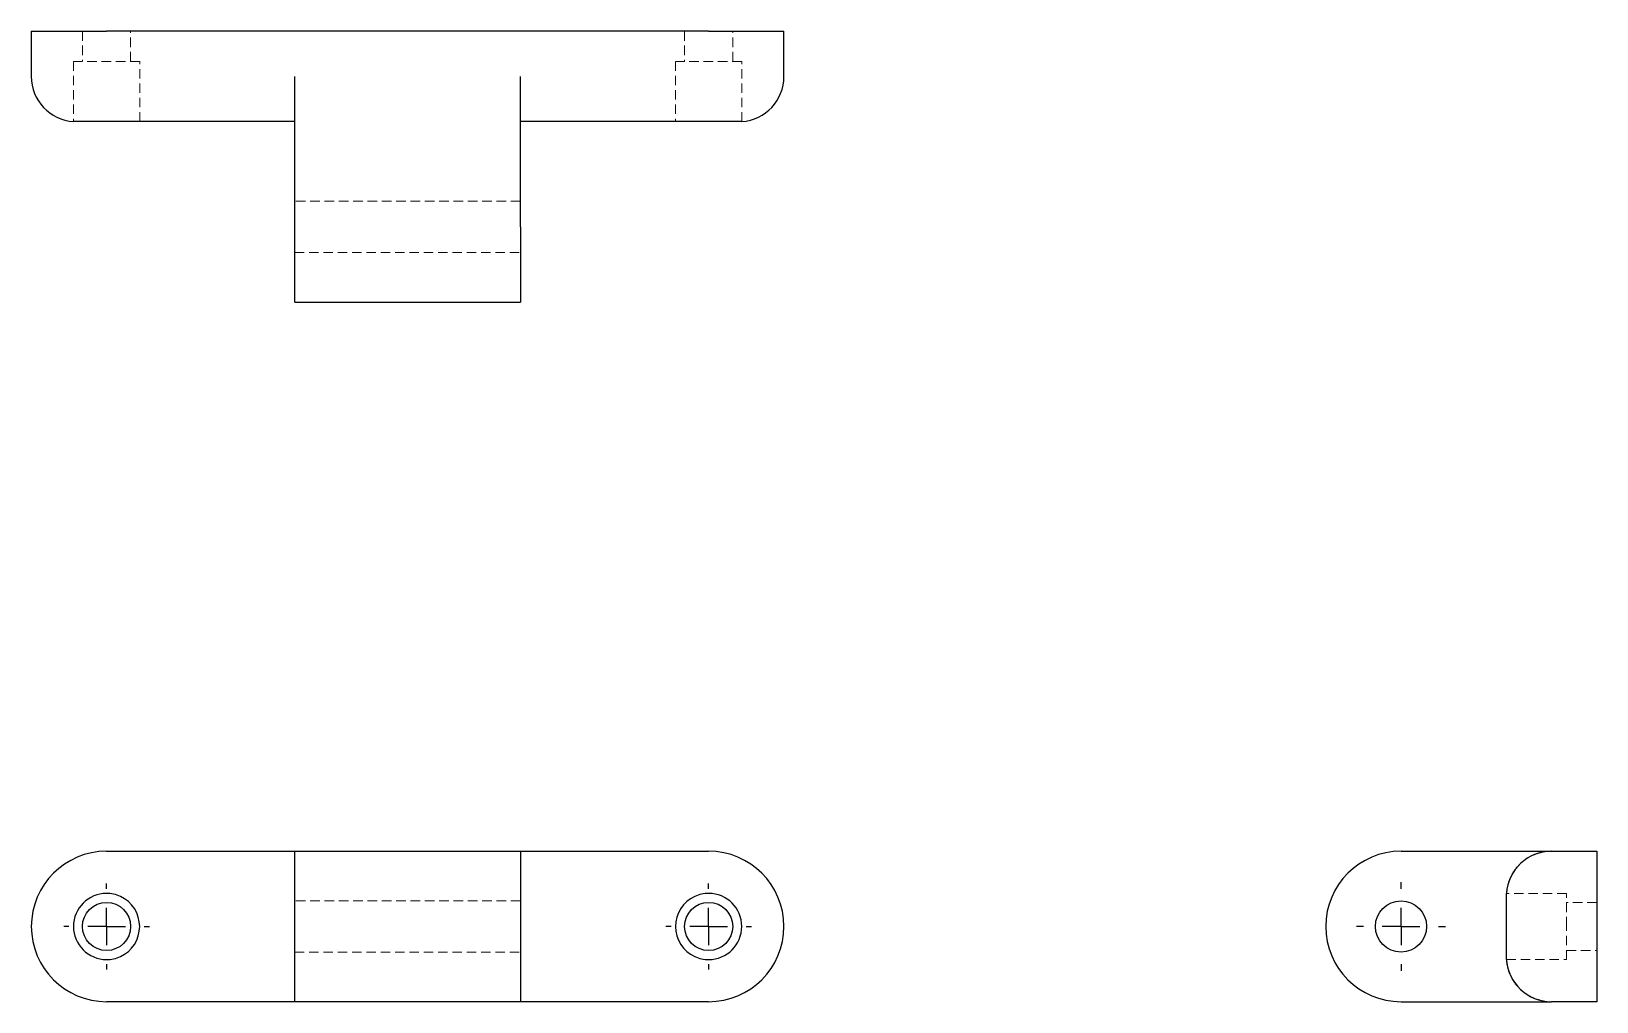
# Model space of a CAD drawing. Header units: millimetres. Extents: x 33 to 241, y 47 to 176.
import ezdxf

# ---------------------------------------------------------------- set-up
doc = ezdxf.new("R2010")
doc.units = ezdxf.units.MM
doc.linetypes.add('HIDDEN', pattern=[1.905, 1.27, -0.635])
doc.layers.add('10', color=7, linetype='Continuous')

# ---------------------------------------------------------------- blocks, each defined once
blk = doc.blocks.new('SW_CENTERMARKSYMBOL_0')
at = {"layer": '10', "color": 0}
for p, q in [((0, 5), (0, 5.7)), ((0, 0), (0, 2.5)), ((-5, 0), (-5.7, 0)), ((0, 0), (-2.5, 0)), ((0, 0), (0, -2.5)), ((0, 0), (2.5, 0)), ((5, 0), (5.7, 0)), ((0, -5), (0, -5.7))]:
    blk.add_line(p, q, dxfattribs=at)
blk = doc.blocks.new('SW_CENTERMARKSYMBOL_1')
at = {"layer": '10', "color": 0}
for p, q in [((0, 5), (0, 5.7)), ((0, 0), (0, 2.5)), ((-5, 0), (-5.7, 0)), ((0, 0), (-2.5, 0)), ((0, 0), (0, -2.5)), ((0, 0), (2.5, 0)), ((5, 0), (5.7, 0)), ((0, -5), (0, -5.7))]:
    blk.add_line(p, q, dxfattribs=at)
blk = doc.blocks.new('SW_CENTERMARKSYMBOL_2')
at = {"layer": '10', "color": 0}
for p, q in [((0, 5), (0, 5.9)), ((0, 0), (0, 2.5)), ((-5, 0), (-5.9, 0)), ((0, 0), (-2.5, 0)), ((0, 0), (0, -2.5)), ((0, 0), (2.5, 0)), ((5, 0), (5.9, 0)), ((0, -5), (0, -5.9))]:
    blk.add_line(p, q, dxfattribs=at)

msp = doc.modelspace()

# ---------------------------------------------------------------- linework, layer by layer
at = {"color": 7, "linetype": 'Continuous', "lineweight": 25}
for p, q in [((33, 176), (33, 169.99)), ((33, 176), (43, 176)), ((123, 176), (43, 176)), ((123, 176), (133, 176)), ((133, 169.99), (133, 176)), ((68, 150), (68, 170)), ((98, 150), (98, 170)), ((43, 164), (38.6, 164)), ((68, 164), (44.83, 164)), ((121.17, 164), (98, 164)), ((127.4, 164), (123, 164)), ((68, 140), (68, 150)), ((98, 150), (98, 140)), ((68, 140), (98, 140)), ((44.83, 67), (68, 67)), ((68, 67), (98, 67)), ((68, 47), (68, 67)), ((98, 67), (98, 47)), ((98, 67), (121.17, 67)), ((215, 67), (234.98, 67)), ((233.84, 66.88), (233.68, 66.84)), ((233.98, 66.92), (233.84, 66.88)), ((234.99, 67), (241, 67)), ((241, 67), (241, 47)), ((229, 52.6), (229, 61.4)), ((229.06, 52.08), (229.1, 51.93)), ((68, 47), (44.83, 47)), ((98, 47), (68, 47)), ((121.17, 47), (98, 47)), ((215, 47), (234.97, 47)), ((233.45, 47.22), (233.98, 47.08)), ((241, 47), (234.99, 47))]:
    msp.add_line(p, q, dxfattribs=at)
at = {"color": 7, "linetype": 'HIDDEN', "lineweight": 18}
for p, q in [((39.8, 176), (39.8, 172)), ((46.2, 172), (46.2, 176)), ((119.8, 176), (119.8, 172)), ((126.2, 172), (126.2, 176)), ((47.4, 172), (38.6, 172)), ((38.6, 172), (38.6, 164)), ((47.4, 164), (47.4, 172)), ((127.4, 172), (118.6, 172)), ((118.6, 172), (118.6, 164)), ((127.4, 164), (127.4, 172)), ((98, 153.4), (68, 153.4)), ((68, 146.6), (98, 146.6)), ((233.98, 66.92), (233.81, 66.87)), ((231.96, 66.16), (232.04, 66.22)), ((98, 60.4), (68, 60.4)), ((237, 61.4), (229, 61.4)), ((237, 57), (237, 61.4)), ((241, 60.2), (237, 60.2)), ((237, 52.6), (237, 57)), ((68, 53.6), (98, 53.6)), ((229, 52.6), (237, 52.6)), ((237, 53.8), (241, 53.8)), ((231.96, 47.83), (231.82, 47.92)), ((233.84, 47.12), (233.98, 47.08))]:
    msp.add_line(p, q, dxfattribs=at)
at = {"color": 7, "linetype": 'HIDDEN', "lineweight": 18, "flags": 128}
for points in [[(235, 67), (234.22, 66.95), (233.67, 66.85)], [(229, 53), (229.05, 52.22), (229.15, 51.66)]]:
    msp.add_lwpolyline(points, dxfattribs=at)
at = {"color": 7, "linetype": 'Continuous', "lineweight": 25}
for centre, radius in [((215, 57), 3.4), ((43, 57), 3.2), ((123, 57), 3.2)]:
    msp.add_circle(centre, radius, dxfattribs=at)
for centre, radius, start, end in [((39, 169.99), 6, 180, 266.1774), ((127, 169.99), 6, 273.8226, 0), ((43, 57), 10, 90, 270), ((123, 57), 10, 270, 90), ((215, 57), 10, 90, 270), ((234.99, 61), 6, 90, 176.1774), ((43, 57), 4.4, 90, 270), ((43, 57), 4.4, 294.62, 65.38), ((123, 57), 4.4, 114.62, 245.38), ((123, 57), 4.4, 270, 90), ((234.99, 53), 6, 183.8226, 270)]:
    msp.add_arc(centre, radius, start, end, dxfattribs=at)
at = {"color": 7, "linetype": 'HIDDEN', "lineweight": 18}
for centre, start, end in [((235, 61), 117.9771, 144.5555), ((235, 61), 145.9645, 180), ((235, 53), 236.1759, 248.6432), ((235, 53), 249.4622, 270)]:
    msp.add_arc(centre, 6, start, end, dxfattribs=at)
at = {"color": 7, "linetype": 'Continuous', "lineweight": 25}
for points in [[(44.83, 164), (44.26, 164), (43.63, 164), (43, 164)], [(123, 164), (122.37, 164), (121.74, 164), (121.17, 164)], [(44.83, 61), (44.26, 61.26), (43.63, 61.4), (43, 61.4)], [(123, 61.4), (122.37, 61.4), (121.74, 61.26), (121.17, 61)], [(43, 52.6), (43.63, 52.6), (44.26, 52.74), (44.83, 53)], [(121.17, 53), (121.74, 52.74), (122.37, 52.6), (123, 52.6)]]:
    msp.add_open_spline(points, degree=3, dxfattribs=at)
for points, knots in [([(43, 67), (43.27, 67), (43.54, 67), (43.81, 67), (44.15, 67), (44.49, 67), (44.83, 67)], [0, 0, 0, 0, 0.0004051101, 0.0004051101, 0.0004051101, 0.0009165361, 0.0009165361, 0.0009165361, 0.0009165361]), ([(121.17, 67), (121.51, 67), (121.85, 67), (122.19, 67), (122.46, 67), (122.73, 67), (123, 67)], [0, 0, 0, 0, 0.0005114299, 0.0005114299, 0.0005114299, 0.0009165432, 0.0009165432, 0.0009165432, 0.0009165432]), ([(44.83, 47), (44.49, 47), (44.15, 47), (43.81, 47), (43.54, 47), (43.27, 47), (43, 47)], [0, 0, 0, 0, 0.0005114299, 0.0005114299, 0.0005114299, 0.0009165432, 0.0009165432, 0.0009165432, 0.0009165432]), ([(123, 47), (122.73, 47), (122.46, 47), (122.19, 47), (121.85, 47), (121.51, 47), (121.17, 47)], [0, 0, 0, 0, 0.0004051101, 0.0004051101, 0.0004051101, 0.0009165361, 0.0009165361, 0.0009165361, 0.0009165361])]:
    msp.add_open_spline(points, degree=3, knots=knots, dxfattribs=at)
at = {"color": 7, "linetype": 'HIDDEN', "lineweight": 18}
for points, knots in [([(233.68, 66.84), (233.5, 66.8), (233.04, 66.7), (232.35, 66.41), (231.65, 66.01), (231.01, 65.51), (230.39, 64.9), (229.81, 64.09), (229.31, 63.08), (229.14, 62.32), (229.06, 61.92)], [0, 0, 0, 0, 0.0796027, 0.1978673, 0.310143, 0.4158563, 0.5342868, 0.6732758, 0.8299835, 1, 1, 1, 1]), ([(229.01, 61.27), (229.02, 61.53), (229.03, 61.8), (229.09, 62.06), (229.1, 62.06)], [0, 0, 0, 0, 0.991103, 1, 1, 1, 1]), ([(229.19, 51.53), (229.15, 51.69), (229.05, 52.08), (229.02, 52.49), (229.01, 52.73)], [0, 0, 0, 0, 0.396157, 1, 1, 1, 1]), ([(229.1, 51.93), (229.16, 51.63), (229.29, 50.99), (229.69, 50.13), (230.18, 49.37), (230.73, 48.75), (231.36, 48.2), (232.11, 47.71), (232.82, 47.37), (233.29, 47.26), (233.45, 47.22)], [0, 0, 0, 0, 0.13815, 0.286754, 0.419205, 0.534105, 0.653361, 0.78576, 0.929293, 1, 1, 1, 1])]:
    msp.add_open_spline(points, degree=3, knots=knots, dxfattribs=at)

# ---------------------------------------------------------------- block references
at = {"layer": '10'}
for name, p in [('SW_CENTERMARKSYMBOL_0', (43, 57)), ('SW_CENTERMARKSYMBOL_1', (123, 57)), ('SW_CENTERMARKSYMBOL_2', (215, 57))]:
    msp.add_blockref(name, p, dxfattribs=at)

doc.saveas('drawing.dxf')
